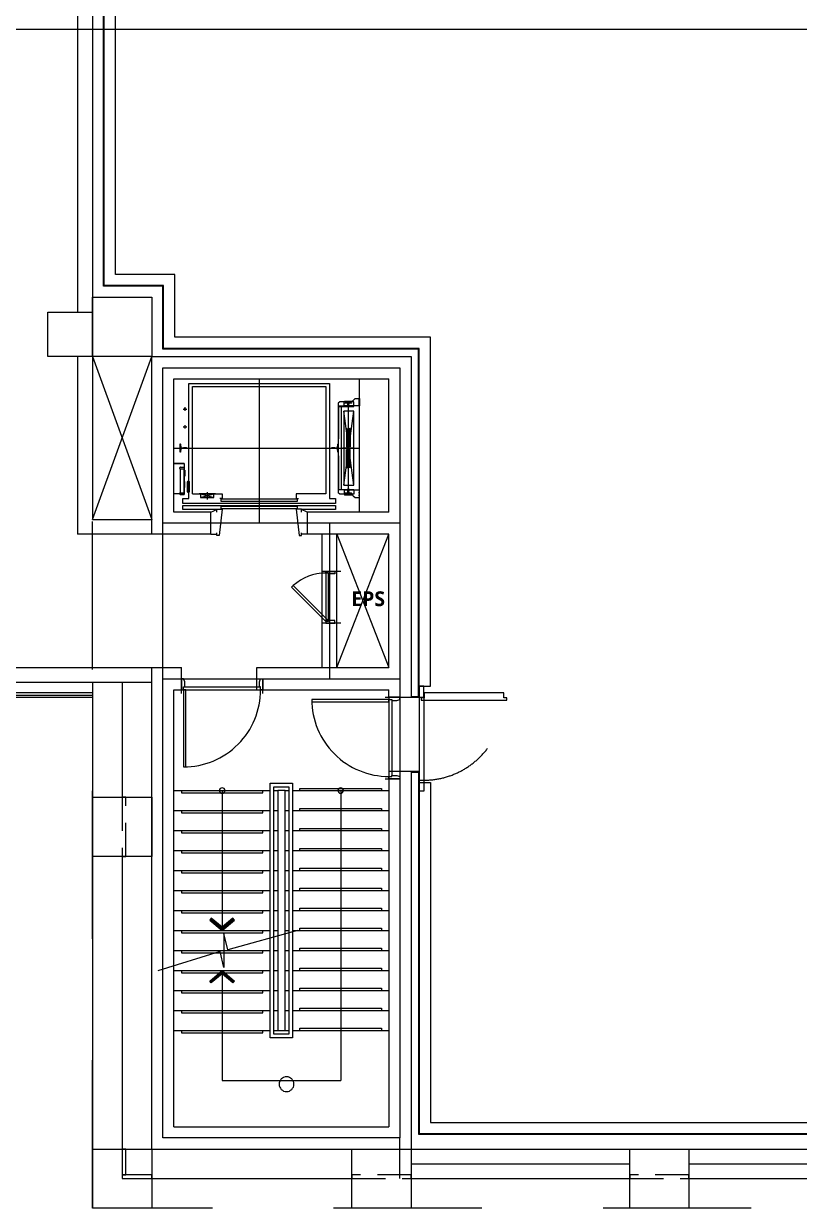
# Model space of a CAD drawing. Header units: millimetres. Extents: x 8456 to 190005487, y 619 to 455456909.
# Drawn here: x 197922 to 199534, y 151478 to 153941 of the extents above; entities that cross this region are included whole.
import ezdxf

# ---------------------------------------------------------------- set-up
doc = ezdxf.new("R2010")
doc.units = ezdxf.units.MM
doc.header["$LTSCALE"] = 400
doc.header["$MEASUREMENT"] = 0
for name, pattern in [('CEN', [62, 60, -1, 0, -1]), ('CENTER', [2, 1.25, -0.25, 0.25, -0.25]), ('CENTER2', [1.125, 0.75, -0.125, 0.125, -0.125]), ('HID', [2, 1.1, -0.9]), ('HIDDEN', [0.375, 0.25, -0.125]), ('PHANTOM2', [31.75, 15.875, -3.175, 3.175, -3.175, 3.175, -3.175]), ('XR-평면도$0$CEN', [62, 60, -1, 0, -1])]:
    doc.linetypes.add(name, pattern=pattern)
doc.layers.get('0').update_dxf_attribs({"linetype": 'CONTINUOUS'})
doc.layers.get('Defpoints').update_dxf_attribs({"color": 153, "linetype": 'CONTINUOUS'})
for name, color, linetype in [('A-DOOR', 4, 'CONTINUOUS'), ('AA-FIN2', 6, 'CONTINUOUS'), ('AA-MKXX', 3, 'CONTINUOUS'), ('AA-WALL-조적벽', 3, 'CONTINUOUS'), ('AA-공통-단열재', 17, 'CONTINUOUS'), ('CEN', 1, 'CEN'), ('COL', 2, 'CONTINUOUS'), ('FIN', 5, 'CONTINUOUS'), ('HID', 3, 'HID'), ('WAL', 3, 'CONTINUOUS'), ('석고보드', 4, 'CONTINUOUS'), ('저온단열', 160, 'CONTINUOUS'), ('충돌방지대', 6, 'CONTINUOUS')]:
    doc.layers.add(name, color=color, linetype=linetype)
for name, color, linetype, lineweight in [('LAD-CEN', 1, 'CENTER2', 9), ('LAD-OUTLINE', 7, 'CONTINUOUS', 20), ('LAD-REFERENCE', 7, 'CONTINUOUS', 5), ('LAD-THINLINE', 7, 'CONTINUOUS', 9), ('XR-평면도$0$A-AXIS-LINE', 1, 'XR-평면도$0$CEN', 15), ('XR-평면도$0$A-DWXM-DOOR', 4, 'CONTINUOUS', 25), ('XR-평면도$0$A-SSXK-LEAD', 7, 'CONTINUOUS', 25), ('XR-평면도$0$A-SSXM-STAIR', 7, 'CONTINUOUS', 25), ('XR-평면도$0$A-SSXS-HAND', 6, 'CONTINUOUS', 20), ('XR-평면도$0$A-SSXS-NONS', 8, 'CONTINUOUS', 18), ('XR-평면도$0$A-WAXM-BLOC', 3, 'CONTINUOUS', 25)]:
    doc.layers.add(name, color=color, linetype=linetype, lineweight=lineweight)
doc.styles.add('SH_대대리576', font='')
doc.styles.get('SH_대대리576').set_extended_font_data('NanumGothic', bold=True)

# ---------------------------------------------------------------- blocks, each defined once
blk = doc.blocks.new('A$C2DB436D3')
at = {"color": 8}
for p, q in [((9618.4, 11915.4, 2515.7), (9613.6, 11909.8, 2515.7)), ((9613.6, 11909.8, 2515.7), (9650.5, 11878.6, 2515.7)), ((9650.5, 11888.2, 2515.7), (9618.4, 11915.4, 2515.7)), ((9682.7, 11915.4, 2515.7), (9650.5, 11888.2, 2515.7)), ((9650.5, 11878.6, 2515.7), (9687.5, 11909.8, 2515.7)), ((9687.5, 11909.8, 2515.7), (9682.7, 11915.4, 2515.7)), ((9613.6, 11728.5, 2515.7), (9650.5, 11759.8, 2515.7)), ((9650.5, 11759.8, 2515.7), (9687.5, 11728.5, 2515.7)), ((9618.4, 11722.9, 2515.7), (9613.6, 11728.5, 2515.7)), ((9650.5, 11750.1, 2515.7), (9618.4, 11722.9, 2515.7)), ((9682.7, 11722.9, 2515.7), (9650.5, 11750.1, 2515.7)), ((9687.5, 11728.5, 2515.7), (9682.7, 11722.9, 2515.7))]:
    blk.add_line(p, q, dxfattribs=at)
for start, end in [(0, 180), (180, 0)]:
    blk.add_arc((9841.7, 11422.2, 2515.7), 22, start, end, dxfattribs=at)
for points in [[(9650.5, 11888.2, 2515.7), (9650.5, 11878.6, 2515.7), (9618.4, 11915.4, 2515.7), (9613.6, 11909.8, 2515.7)], [(9682.7, 11915.4, 2515.7), (9687.5, 11909.8, 2515.7), (9650.5, 11888.2, 2515.7), (9650.5, 11878.6, 2515.7)], [(9650.5, 11750.1, 2515.7), (9650.5, 11759.8, 2515.7), (9618.4, 11722.9, 2515.7), (9613.6, 11728.5, 2515.7)], [(9682.7, 11722.9, 2515.7), (9687.5, 11728.5, 2515.7), (9650.5, 11750.1, 2515.7), (9650.5, 11759.8, 2515.7)]]:
    blk.add_solid(points, dxfattribs=at)
at = {"layer": 'A-DOOR', "color": 8}
for p, q in [((10235.7, 12571.6, 2515.7), (10235.7, 12325.2, 2515.7)), ((10248.9, 12571.6, 2515.7), (10248.9, 12325.2, 2515.7))]:
    blk.add_line(p, q, dxfattribs=at)
at = {"layer": 'A-DOOR', "color": 8, "elevation": 2515.7}
for points in [[(10235.7, 12604.6), (10235.7, 12571.6), (10248.9, 12571.6), (10248.9, 12604.6)], [(10235.7, 12292.2), (10235.7, 12325.2), (10248.9, 12325.2), (10248.9, 12292.2)]]:
    blk.add_lwpolyline(points, close=True, dxfattribs=at)
blk.add_lwpolyline([(10495.5, 12569.6), (10486.7, 12569.6), (10486.7, 12584.8), (10250.5, 12584.8), (10250.5, 12569.6), (10241.7, 12569.6), (10241.7, 12562.8), (10495.5, 12562.8), (10495.5, 12569.6)], dxfattribs=at)
at = {"layer": 'A-DOOR', "color": 8, "linetype": 'HID', "ltscale": 0.5}
blk.add_arc((10248.9, 12562.8, 2515.7), 237.6, 270, 0, dxfattribs=at)
at = {"layer": 'AA-FIN2', "color": 8}
for p, q in [((8715.5, 12571.6, 2515.7), (9265.5, 12571.6, 2515.7)), ((8722.1, 12578.2, 2515.7), (9265.5, 12578.2, 2515.7))]:
    blk.add_line(p, q, dxfattribs=at)
at = {"layer": 'AA-WALL-조적벽', "color": 8}
for p, q in [((9221.5, 15519.6, 2515.7), (9221.5, 13715.6, 2515.7)), ((9265.5, 15519.6, 2515.7), (9265.5, 13715.6, 2515.7)), ((9221.5, 13583.6, 2515.7), (9221.5, 13055.6, 2515.7)), ((9265.5, 13583.6, 2515.7), (9265.5, 13099.6, 2515.7)), ((9265.5, 13099.6, 2515.7), (9441.5, 13099.6, 2515.7)), ((9441.5, 13055.6, 2515.7), (9221.5, 13055.6, 2515.7))]:
    blk.add_line(p, q, dxfattribs=at)
at = {"layer": 'AA-공통-단열재', "color": 8}
blk.add_line((8729.8, 12585.9, 2515.7), (9265.5, 12585.9, 2515.7), dxfattribs=at)
at = {"layer": 'CEN', "color": 8}
blk.add_line((10178.5, 11141.6, 2515.7), (10178.5, 11262.6, 2515.7), dxfattribs=at)
at = {"layer": 'COL', "color": 8}
for p, q in [((9265.5, 13759.6, 2515.7), (9441.5, 13759.6, 2515.7)), ((9265.5, 13583.6, 2515.7), (9265.5, 13759.6, 2515.7)), ((9441.5, 13759.6, 2515.7), (9441.5, 13583.6, 2515.7)), ((9133.5, 13583.6, 2515.7), (9133.5, 13715.6, 2515.7)), ((9133.5, 13715.6, 2515.7), (9265.5, 13715.6, 2515.7)), ((9265.5, 13715.6, 2515.7), (9265.5, 13583.6, 2515.7)), ((9265.5, 13583.6, 2515.7), (9133.5, 13583.6, 2515.7)), ((9441.5, 13583.6, 2515.7), (9265.5, 13583.6, 2515.7)), ((9441.5, 13583.6, 2515.7), (10211.5, 13583.6, 2515.7)), ((9441.5, 13055.6, 2515.7), (9441.5, 13583.6, 2515.7)), ((10211.5, 13583.6, 2515.7), (10211.5, 12571.6, 2515.7)), ((9507.5, 13121.6, 2515.7), (9507.5, 13517.6, 2515.7)), ((9507.5, 13517.6, 2515.7), (10145.5, 13517.6, 2515.7)), ((10057.5, 13517.6, 2515.7), (10057.5, 13121.6, 2515.7)), ((10145.5, 13121.6, 2515.7), (10145.5, 13517.6, 2515.7)), ((9265.5, 13099.6, 2515.7), (9441.5, 13099.6, 2515.7)), ((9617.5, 13121.6, 2515.7), (9507.5, 13121.6, 2515.7)), ((9617.5, 13055.6, 2515.7), (9617.5, 13121.6, 2515.7)), ((10145.5, 13121.6, 2515.7), (9903.5, 13121.6, 2515.7)), ((9903.5, 13121.6, 2515.7), (9903.5, 13055.6, 2515.7)), ((9617.5, 13055.6, 2515.7), (9441.5, 13055.6, 2515.7)), ((10145.5, 13055.6, 2515.7), (9903.5, 13055.6, 2515.7)), ((10145.5, 12659.6, 2515.7), (10145.5, 13055.6, 2515.7)), ((8803.5, 12659.6, 2515.7), (9441.5, 12659.6, 2515.7)), ((9441.5, 11229.6, 2515.7), (9441.5, 12659.6, 2515.7)), ((9441.5, 12659.6, 2515.7), (9529.5, 12659.6, 2515.7)), ((9529.5, 12593.6, 2515.7), (9529.5, 12659.6, 2515.7)), ((9753.9, 12659.6, 2515.7), (10145.5, 12659.6, 2515.7)), ((9753.9, 12593.6, 2515.7), (9753.9, 12659.6, 2515.7)), ((9441.5, 12615.6, 2515.7), (8759.5, 12615.6, 2515.7)), ((9265.5, 12615.6, 2515.7), (9265.5, 11053.6, 2515.7)), ((9353.5, 12615.6, 2515.7), (9353.5, 12274.6, 2515.7)), ((9507.5, 11295.6, 2515.7), (9507.5, 12593.6, 2515.7)), ((9507.5, 12593.6, 2515.7), (9529.5, 12593.6, 2515.7)), ((9753.9, 12593.6, 2515.7), (10145.5, 12593.6, 2515.7)), ((10145.5, 12571.6, 2515.7), (10145.5, 12593.6, 2515.7)), ((10145.5, 12571.6, 2515.7), (10211.5, 12571.6, 2515.7)), ((10145.5, 12351.6, 2515.7), (10211.5, 12351.6, 2515.7)), ((10145.5, 12351.6, 2515.7), (10145.5, 11295.6, 2515.7)), ((10211.5, 12351.6, 2515.7), (10211.5, 11229.6, 2515.7)), ((9265.5, 12274.6, 2515.7), (9441.5, 12274.6, 2515.7)), ((9265.5, 12098.6, 2515.7), (9265.5, 12274.6, 2515.7)), ((9441.5, 12274.6, 2515.7), (9441.5, 12098.6, 2515.7)), ((9441.5, 12098.6, 2515.7), (9265.5, 12098.6, 2515.7)), ((9353.5, 12098.6, 2515.7), (9353.5, 11229.6, 2515.7)), ((9507.5, 11295.6, 2515.7), (10145.5, 11295.6, 2515.7)), ((9265.5, 11229.6, 2515.7), (9441.5, 11229.6, 2515.7)), ((9265.5, 11053.6, 2515.7), (9265.5, 11229.6, 2515.7)), ((9441.5, 11229.6, 2515.7), (10211.5, 11229.6, 2515.7)), ((9441.5, 11229.6, 2515.7), (9441.5, 11053.6, 2515.7)), ((10035.5, 11229.6, 2515.7), (10211.5, 11229.6, 2515.7)), ((10035.5, 11053.6, 2515.7), (10035.5, 11229.6, 2515.7)), ((10211.5, 11229.6, 2515.7), (10211.5, 11053.6, 2515.7)), ((10860.5, 11229.6, 2515.7), (11036.5, 11229.6, 2515.7)), ((10860.5, 11053.6, 2515.7), (10860.5, 11229.6, 2515.7)), ((11036.5, 11229.6, 2515.7), (11036.5, 11053.6, 2515.7)), ((9441.5, 11141.6, 2515.7), (10035.5, 11141.6, 2515.7)), ((10211.5, 11141.6, 2515.7), (10860.5, 11141.6, 2515.7)), ((11036.5, 11141.6, 2515.7), (11685.5, 11141.6, 2515.7)), ((9441.5, 11053.6, 2515.7), (9265.5, 11053.6, 2515.7)), ((10211.5, 11053.6, 2515.7), (10035.5, 11053.6, 2515.7)), ((11036.5, 11053.6, 2515.7), (10860.5, 11053.6, 2515.7))]:
    blk.add_line(p, q, dxfattribs=at)
at = {"layer": 'Defpoints', "color": 8}
for p, q in [((10002.5, 12945.6, 2515.7), (9958.5, 12945.6, 2515.7)), ((9958.5, 12940.4, 2515.7), (9958.5, 12796.7, 2515.7)), ((9966.2, 12796.7, 2515.7), (9966.2, 12940.4, 2515.7)), ((10002.5, 12791.6, 2515.7), (9958.5, 12791.6, 2515.7)), ((9529.5, 12582.6, 2515.7), (9529.5, 12626.6, 2515.7)), ((9771.5, 12582.6, 2515.7), (9771.5, 12626.6, 2515.7)), ((10134.5, 12571.6, 2515.7), (10178.5, 12571.6, 2515.7)), ((10134.5, 12329.6, 2515.7), (10178.5, 12329.6, 2515.7))]:
    blk.add_line(p, q, dxfattribs=at)
at = {"layer": 'FIN', "color": 8}
for p, q in [((9265.5, 13099.6, 2515.7), (9441.5, 13583.6, 2515.7)), ((9265.5, 13583.6, 2515.7), (9441.5, 13099.6, 2515.7)), ((9991.5, 12659.6, 2515.7), (10145.5, 13055.6, 2515.7)), ((9991.5, 13055.6, 2515.7), (10145.5, 12659.6, 2515.7))]:
    blk.add_line(p, q, dxfattribs=at)
at = {"layer": 'FIN', "color": 8, "linetype": 'HIDDEN'}
for p, q in [((9364.5, 12274.6, 2515.7), (9353.5, 12274.6, 2515.7)), ((9353.5, 12274.6, 2515.7), (9353.5, 12098.6, 2515.7)), ((9364.5, 12098.6, 2515.7), (9364.5, 12274.6, 2515.7)), ((9353.5, 12098.6, 2515.7), (9364.5, 12098.6, 2515.7)), ((9364.5, 11229.6, 2515.7), (9353.5, 11229.6, 2515.7)), ((9353.5, 11229.6, 2515.7), (9353.5, 11152.6, 2515.7)), ((9364.5, 11152.6, 2515.7), (9364.5, 11229.6, 2515.7)), ((9353.5, 11152.6, 2515.7), (9364.5, 11152.6, 2515.7)), ((9353.5, 11152.6, 2515.7), (9353.5, 11141.6, 2515.7)), ((9441.5, 11152.6, 2515.7), (9353.5, 11152.6, 2515.7)), ((9353.5, 11141.6, 2515.7), (9441.5, 11141.6, 2515.7)), ((9441.5, 11141.6, 2515.7), (9441.5, 11152.6, 2515.7)), ((10035.5, 11152.6, 2515.7), (10035.5, 11141.6, 2515.7)), ((10211.5, 11152.6, 2515.7), (10035.5, 11152.6, 2515.7)), ((10035.5, 11141.6, 2515.7), (10211.5, 11141.6, 2515.7)), ((10211.5, 11141.6, 2515.7), (10211.5, 11152.6, 2515.7)), ((10860.5, 11152.6, 2515.7), (10860.5, 11141.6, 2515.7)), ((11036.5, 11152.6, 2515.7), (10860.5, 11152.6, 2515.7)), ((10860.5, 11141.6, 2515.7), (11036.5, 11141.6, 2515.7)), ((11036.5, 11141.6, 2515.7), (11036.5, 11152.6, 2515.7))]:
    blk.add_line(p, q, dxfattribs=at)
at = {"layer": 'HID', "color": 8}
for p, q in [((9265.5, 11053.6, 2515.7), (9265.5, 13143.6, 2515.7)), ((31221.5, 11053.6, 2515.7), (9265.5, 11053.6, 2515.7))]:
    blk.add_line(p, q, dxfattribs=at)
at = {"layer": 'LAD-CEN', "color": 8, "ltscale": 200}
for p, q in [((9760.5, 13517.6, 2515.7), (9760.5, 13088.6, 2515.7)), ((9507.5, 13311.9, 2515.7), (10057.5, 13311.9, 2515.7))]:
    blk.add_line(p, q, dxfattribs=at)
at = {"layer": 'LAD-CEN', "color": 8, "ltscale": 10}
for p, q in [((10059.4, 13452.4, 2515.7), (10055.9, 13452.4, 2515.7)), ((10059.4, 13444.7, 2515.7), (10055.9, 13444.7, 2515.7)), ((10059.4, 13179, 2515.7), (10055.9, 13179, 2515.7)), ((10059.4, 13171.3, 2515.7), (10055.9, 13171.3, 2515.7))]:
    blk.add_line(p, q, dxfattribs=at)
at = {"layer": 'LAD-CEN', "color": 8, "ltscale": 20}
for p, q in [((9535.1, 13427.8, 2515.7), (9545.7, 13427.8, 2515.7)), ((9540.5, 13422.8, 2515.7), (9540.5, 13432.9, 2515.7)), ((9535.1, 13375, 2515.7), (9545.7, 13375, 2515.7)), ((9540.5, 13370, 2515.7), (9540.5, 13380.1, 2515.7)), ((9606.5, 13180.5, 2515.7), (9606.5, 13159.4, 2515.7))]:
    blk.add_line(p, q, dxfattribs=at)
at = {"layer": 'LAD-CEN', "color": 8, "linetype": 'CENTER'}
for p, q in [((10025.2, 13440.8, 2515.7), (10025.2, 13182.9, 2515.7)), ((10041.8, 13311.9, 2515.7), (10008.6, 13311.9, 2515.7))]:
    blk.add_line(p, q, dxfattribs=at)
at = {"layer": 'LAD-OUTLINE', "color": 8}
for p, q in [((9551.5, 13162.3, 2515.7), (9551.5, 13503.3, 2515.7)), ((9551.5, 13503.3, 2515.7), (9969.5, 13503.3, 2515.7)), ((9562.5, 13175.5, 2515.7), (9562.5, 13494.5, 2515.7)), ((9562.5, 13494.5, 2515.7), (9958.5, 13494.5, 2515.7)), ((9958.5, 13494.5, 2515.7), (9958.5, 13175.5, 2515.7)), ((9969.5, 13503.3, 2515.7), (9969.5, 13162.3, 2515.7)), ((9515.2, 13265.7, 2515.7), (9515.2, 13266.8, 2515.7)), ((9515.2, 13266.8, 2515.7), (9530.6, 13266.8, 2515.7)), ((9530.6, 13266.8, 2515.7), (9530.6, 13265.7, 2515.7)), ((9538.3, 13265.7, 2515.7), (9507.5, 13265.7, 2515.7)), ((9507.5, 13175.5, 2515.7), (9507.5, 13265.7, 2515.7)), ((9507.5, 13265.7, 2515.7), (9538.3, 13265.7, 2515.7)), ((9538.3, 13265.7, 2515.7), (9538.3, 13175.5, 2515.7)), ((9538.3, 13246.1, 2515.7), (9539.4, 13246.1, 2515.7)), ((9539.4, 13246.1, 2515.7), (9539.4, 13228.5, 2515.7)), ((9539.4, 13228.5, 2515.7), (9538.3, 13228.5, 2515.7)), ((9539.4, 13212.6, 2515.7), (9538.3, 13212.6, 2515.7)), ((9539.4, 13195, 2515.7), (9539.4, 13212.6, 2515.7)), ((9539.4, 13195, 2515.7), (9539.4, 13212.6, 2515.7)), ((9538.3, 13175.5, 2515.7), (9507.5, 13175.5, 2515.7)), ((9533.5, 13146.9, 2515.7), (9533.5, 13162.3, 2515.7)), ((9533.5, 13162.3, 2515.7), (9551.5, 13162.3, 2515.7)), ((9538.3, 13195, 2515.7), (9539.4, 13195, 2515.7)), ((9562.5, 13175.5, 2515.7), (9650.5, 13175.5, 2515.7)), ((9650.5, 13162.3, 2515.7), (9643.9, 13162.3, 2515.7)), ((9647.2, 13161.2, 2515.7), (9873.8, 13161.2, 2515.7)), ((9647.2, 13153.5, 2515.7), (9647.2, 13161.2, 2515.7)), ((9650.5, 13175.5, 2515.7), (9650.5, 13162.3, 2515.7)), ((9958.5, 13175.5, 2515.7), (9870.5, 13175.5, 2515.7)), ((9870.5, 13175.5, 2515.7), (9870.5, 13162.3, 2515.7)), ((9870.5, 13162.3, 2515.7), (9877.1, 13162.3, 2515.7)), ((9873.8, 13161.2, 2515.7), (9873.8, 13153.5, 2515.7)), ((9969.5, 13162.3, 2515.7), (9987.6, 13162.3, 2515.7)), ((9987.6, 13162.3, 2515.7), (9987.6, 13146.9, 2515.7)), ((9987.6, 13146.9, 2515.7), (9533.5, 13146.9, 2515.7)), ((9533.5, 13129.3, 2515.7), (9533.5, 13141.4, 2515.7)), ((9533.5, 13141.4, 2515.7), (9987.6, 13141.4, 2515.7)), ((9635.1, 13129.3, 2515.7), (9533.5, 13129.3, 2515.7)), ((9617.5, 13121.6, 2515.7), (9635.1, 13129.3, 2515.7)), ((9635.1, 13121.6, 2515.7), (9635.1, 13130.1, 2515.7)), ((9635.1, 13130.1, 2515.7), (9650.5, 13130.1, 2515.7)), ((9650.5, 13130.1, 2515.7), (9641.7, 13051.8, 2515.7)), ((9873.8, 13153.5, 2515.7), (9647.2, 13153.5, 2515.7)), ((9647.2, 13139.2, 2515.7), (9873.8, 13139.2, 2515.7)), ((9647.2, 13131.5, 2515.7), (9647.2, 13139.2, 2515.7)), ((9873.8, 13131.5, 2515.7), (9647.2, 13131.5, 2515.7)), ((9885.9, 13130.1, 2515.7), (9870.5, 13130.1, 2515.7)), ((9870.5, 13130.1, 2515.7), (9879.3, 13051.8, 2515.7)), ((9873.8, 13139.2, 2515.7), (9873.8, 13131.5, 2515.7)), ((9885.9, 13121.6, 2515.7), (9885.9, 13130.1, 2515.7)), ((9903.5, 13121.6, 2515.7), (9885.9, 13129.3, 2515.7)), ((9987.6, 13129.3, 2515.7), (9885.9, 13129.3, 2515.7)), ((9987.6, 13141.4, 2515.7), (9987.6, 13129.3, 2515.7)), ((9617.5, 13055.6, 2515.7), (9635.1, 13055.6, 2515.7)), ((9635.1, 13051.8, 2515.7), (9635.1, 13060, 2515.7)), ((9885.9, 13051.8, 2515.7), (9885.9, 13060, 2515.7)), ((9903.5, 13055.6, 2515.7), (9885.9, 13055.6, 2515.7)), ((9641.7, 13051.8, 2515.7), (9635.1, 13051.8, 2515.7)), ((9879.3, 13051.8, 2515.7), (9885.9, 13051.8, 2515.7))]:
    blk.add_line(p, q, dxfattribs=at)
at = {"layer": 'LAD-OUTLINE', "color": 8, "linetype": 'Continuous'}
for p, q in [((9527.4, 13323.8, 2515.7), (9527.9, 13313.9, 2515.7)), ((9527.9, 13309.8, 2515.7), (9527.4, 13299.9, 2515.7)), ((9529, 13312.9, 2515.7), (9536.1, 13312.9, 2515.7)), ((9536.1, 13310.8, 2515.7), (9529, 13310.8, 2515.7)), ((9985, 13312.9, 2515.7), (9992, 13312.9, 2515.7)), ((9992, 13310.8, 2515.7), (9985, 13310.8, 2515.7)), ((9993.1, 13313.9, 2515.7), (9993.7, 13323.8, 2515.7)), ((9993.7, 13299.9, 2515.7), (9993.1, 13309.8, 2515.7))]:
    blk.add_line(p, q, dxfattribs=at)
at = {"layer": 'LAD-OUTLINE', "color": 8, "linetype": 'PHANTOM2', "ltscale": 5}
for p, q in [((9526.8, 13254.7, 2515.7), (9536.7, 13254.7, 2515.7)), ((9526.8, 13178.6, 2515.7), (9526.8, 13250.1, 2515.7)), ((9526.8, 13250.1, 2515.7), (9536.7, 13250.1, 2515.7)), ((9526.8, 13250.1, 2515.7), (9526.8, 13249.7, 2515.7)), ((9536.7, 13250.1, 2515.7), (9536.7, 13178.6, 2515.7)), ((9536.7, 13250.1, 2515.7), (9536.7, 13249.7, 2515.7)), ((9536.7, 13250.1, 2515.7), (9536.7, 13249.7, 2515.7)), ((9526.8, 13178.6, 2515.7), (9526.8, 13179.1, 2515.7)), ((9526.8, 13178.6, 2515.7), (9536.7, 13178.6, 2515.7)), ((9526.8, 13174.1, 2515.7), (9536.7, 13174.1, 2515.7)), ((9536.7, 13178.6, 2515.7), (9536.7, 13179.1, 2515.7)), ((9536.7, 13178.6, 2515.7), (9536.7, 13179.1, 2515.7))]:
    blk.add_line(p, q, dxfattribs=at)
at = {"layer": 'LAD-OUTLINE', "color": 8, "linetype": 'Continuous', "elevation": 2515.7}
for points in [[(9526.7, 13299.3), (9525.6, 13299.3), (9525.6, 13324.4), (9526.7, 13324.4)], [(9536.8, 13313.6), (9536.8, 13313.6), (9544.9, 13313.6), (9545.2, 13313.4), (9545.2, 13310.3), (9544.9, 13310.1), (9536.8, 13310.1), (9536.8, 13310.1)], [(9984.3, 13310.1), (9984.3, 13310.1), (9976.1, 13310.1), (9975.9, 13310.3), (9975.9, 13313.4), (9976.1, 13313.6), (9984.3, 13313.6), (9984.3, 13313.6)], [(9994.4, 13324.4), (9995.5, 13324.4), (9995.5, 13299.3), (9994.4, 13299.3)]]:
    blk.add_lwpolyline(points, dxfattribs=at)
at = {"layer": 'LAD-OUTLINE', "color": 8, "linetype": 'Continuous'}
for centre, radius, start, end in [((9526.7, 13323.7, 2515.7), 0.66, 3.2861, 90), ((9529, 13314, 2515.7), 1.1, 183.2861, 270), ((9529, 13309.7, 2515.7), 1.1, 90, 176.7139), ((9536.1, 13313.6, 2515.7), 0.715, 270, 0), ((9536.1, 13310.1, 2515.7), 0.715, 0, 90), ((9985, 13313.6, 2515.7), 0.715, 180, 270), ((9985, 13310.1, 2515.7), 0.715, 90, 180), ((9992, 13314, 2515.7), 1.1, 270, 356.7139), ((9992, 13309.7, 2515.7), 1.1, 3.2861, 90), ((9994.4, 13323.7, 2515.7), 0.66, 90, 176.7139), ((9526.7, 13300, 2515.7), 0.66, 270, 356.7139), ((9994.4, 13300, 2515.7), 0.66, 183.2861, 270)]:
    blk.add_arc(centre, radius, start, end, dxfattribs=at)
at = {"layer": 'LAD-OUTLINE', "color": 8, "linetype": 'PHANTOM2', "ltscale": 5}
for centre, start, end in [((9526.8, 13252.2, 2515.7), 90, 270), ((9536.7, 13252.2, 2515.7), 270, 90), ((9526.8, 13176.6, 2515.7), 90, 270), ((9536.7, 13176.6, 2515.7), 270, 90)]:
    blk.add_arc(centre, 2.5, start, end, dxfattribs=at)
at = {"layer": 'LAD-REFERENCE', "color": 8}
for p, q in [((9995.5, 13444.7, 2515.7), (9995.5, 13179, 2515.7)), ((10041.9, 13436.2, 2515.7), (9995.5, 13436.2, 2515.7)), ((10003.6, 13434.8, 2515.7), (10003.6, 13188.9, 2515.7)), ((10041.9, 13187.6, 2515.7), (9995.5, 13187.6, 2515.7))]:
    blk.add_line(p, q, dxfattribs=at)
at = {"layer": 'LAD-REFERENCE', "color": 8, "elevation": 2515.7}
for points in [[(9995.5, 13434.8), (10041.9, 13434.8), (10041.9, 13449.1), (9999.9, 13449.1), (9995.5, 13444.7)], [(9995.5, 13188.9), (10041.9, 13188.9), (10041.9, 13174.6), (9999.9, 13174.6), (9995.5, 13179)]]:
    blk.add_lwpolyline(points, dxfattribs=at)
for points in [[(10013.2, 13449.1), (10013.2, 13449.1), (10014.3, 13450.9), (10034.6, 13450.9, 0.188811), (10037.6, 13452.1), (10039.2, 13453.5), (10045.1, 13459), (10058.3, 13459), (10058.3, 13437), (10041.9, 13437), (10013.2, 13437)], [(10013.2, 13174.6), (10013.2, 13174.6), (10014.3, 13172.8), (10034.6, 13172.8, -0.188811), (10037.6, 13171.6), (10039.2, 13170.2), (10045.1, 13164.7), (10058.3, 13164.7), (10058.3, 13186.7), (10041.9, 13186.7), (10013.2, 13186.7)]]:
    blk.add_lwpolyline(points, format="xyb", close=True, dxfattribs=at)
at = {"layer": 'LAD-THINLINE', "color": 8, "linetype": 'Continuous'}
for p, q in [((10023.3, 13444.1, 2515.7), (10016.2, 13444.7, 2515.7)), ((10024.2, 13440.6, 2515.7), (10024.2, 13443.3, 2515.7)), ((10026.2, 13443.3, 2515.7), (10026.2, 13440.6, 2515.7)), ((10034.2, 13444.7, 2515.7), (10027.1, 13444.1, 2515.7)), ((10016.2, 13179, 2515.7), (10023.3, 13179.6, 2515.7)), ((10024.2, 13180.4, 2515.7), (10024.2, 13183.1, 2515.7)), ((10026.2, 13183.1, 2515.7), (10026.2, 13180.4, 2515.7)), ((10027.1, 13179.6, 2515.7), (10034.2, 13179, 2515.7))]:
    blk.add_line(p, q, dxfattribs=at)
at = {"layer": 'LAD-THINLINE', "color": 8, "linetype": 'HIDDEN'}
for p, q in [((10057, 13437, 2515.7), (10057, 13459, 2515.7)), ((9996.8, 13188.9, 2515.7), (9996.8, 13434.8, 2515.7)), ((10057, 13186.7, 2515.7), (10057, 13164.7, 2515.7))]:
    blk.add_line(p, q, dxfattribs=at)
at = {"layer": 'LAD-THINLINE', "color": 8}
for p, q in [((10041.7, 13201.9, 2515.7), (10011.4, 13421.9, 2515.7)), ((10011.4, 13201.9, 2515.7), (10041.7, 13421.9, 2515.7)), ((10019.7, 13369.6, 2515.7), (10019.7, 13315.7, 2515.7)), ((10019.7, 13369.6, 2515.7), (10020.5, 13369.6, 2515.7)), ((10019.7, 13369.6, 2515.7), (10020.5, 13369.6, 2515.7)), ((10019.7, 13369.6, 2515.7), (10020.5, 13369.6, 2515.7)), ((10019.7, 13369.6, 2515.7), (10020.5, 13369.6, 2515.7)), ((10020.5, 13369.6, 2515.7), (10020.5, 13315.7, 2515.7)), ((10020.5, 13369.6, 2515.7), (10020.6, 13368.9, 2515.7)), ((10020.5, 13369.6, 2515.7), (10020.6, 13368.9, 2515.7)), ((10021.9, 13369.1, 2515.7), (10022.6, 13369.1, 2515.7)), ((10021.9, 13369.1, 2515.7), (10022.6, 13369.1, 2515.7)), ((10021.9, 13369.1, 2515.7), (10021.9, 13316.3, 2515.7)), ((10021.9, 13369.1, 2515.7), (10023.2, 13369.1, 2515.7)), ((10021.9, 13369.1, 2515.7), (10023.2, 13369.1, 2515.7)), ((10023.2, 13369.1, 2515.7), (10023.2, 13316.3, 2515.7)), ((10024.5, 13369.1, 2515.7), (10024.5, 13316.3, 2515.7)), ((10025.9, 13369.1, 2515.7), (10024.5, 13369.1, 2515.7)), ((10025.9, 13369.1, 2515.7), (10024.5, 13369.1, 2515.7)), ((10025.9, 13369.1, 2515.7), (10025.2, 13369.1, 2515.7)), ((10025.9, 13369.1, 2515.7), (10025.2, 13369.1, 2515.7)), ((10025.9, 13369.1, 2515.7), (10025.9, 13316.3, 2515.7)), ((10028.5, 13369.1, 2515.7), (10027.2, 13369.1, 2515.7)), ((10027.2, 13369.1, 2515.7), (10027.2, 13316.3, 2515.7)), ((10027.2, 13369.1, 2515.7), (10027.2, 13316.3, 2515.7)), ((10028.5, 13369.1, 2515.7), (10027.8, 13369.1, 2515.7)), ((10028.5, 13369.1, 2515.7), (10028.5, 13316.3, 2515.7)), ((10029.9, 13369.6, 2515.7), (10029.8, 13368.9, 2515.7)), ((10029.9, 13369.6, 2515.7), (10029.8, 13368.9, 2515.7)), ((10030.7, 13369.6, 2515.7), (10029.9, 13369.6, 2515.7)), ((10030.7, 13369.6, 2515.7), (10029.9, 13369.6, 2515.7)), ((10029.9, 13369.6, 2515.7), (10029.9, 13315.7, 2515.7)), ((10030.7, 13369.6, 2515.7), (10029.9, 13369.6, 2515.7)), ((10030.7, 13369.6, 2515.7), (10029.9, 13369.6, 2515.7)), ((10030.7, 13369.6, 2515.7), (10030.7, 13315.7, 2515.7)), ((10019.7, 13315.7, 2515.7), (10020.5, 13315.7, 2515.7)), ((10019.7, 13315.7, 2515.7), (10020.5, 13315.7, 2515.7)), ((10019.7, 13254, 2515.7), (10019.7, 13307.9, 2515.7)), ((10019.7, 13307.9, 2515.7), (10020.5, 13307.9, 2515.7)), ((10019.7, 13307.9, 2515.7), (10020.5, 13307.9, 2515.7)), ((10020.5, 13315.7, 2515.7), (10020.6, 13316.4, 2515.7)), ((10020.5, 13254, 2515.7), (10020.5, 13307.9, 2515.7)), ((10020.5, 13307.9, 2515.7), (10020.6, 13307.2, 2515.7)), ((10021.9, 13316.3, 2515.7), (10023.2, 13316.3, 2515.7)), ((10021.9, 13316.3, 2515.7), (10023.2, 13316.3, 2515.7)), ((10021.9, 13307.3, 2515.7), (10023.2, 13307.3, 2515.7)), ((10021.9, 13307.3, 2515.7), (10023.2, 13307.3, 2515.7)), ((10021.9, 13254.5, 2515.7), (10021.9, 13307.3, 2515.7)), ((10023.2, 13254.5, 2515.7), (10023.2, 13307.3, 2515.7)), ((10025.9, 13316.3, 2515.7), (10024.5, 13316.3, 2515.7)), ((10024.5, 13254.5, 2515.7), (10024.5, 13307.3, 2515.7)), ((10025.9, 13307.3, 2515.7), (10024.5, 13307.3, 2515.7)), ((10025.9, 13254.5, 2515.7), (10025.9, 13307.3, 2515.7)), ((10028.5, 13316.3, 2515.7), (10027.2, 13316.3, 2515.7)), ((10028.5, 13307.3, 2515.7), (10027.2, 13307.3, 2515.7)), ((10027.2, 13254.5, 2515.7), (10027.2, 13307.3, 2515.7)), ((10027.2, 13254.5, 2515.7), (10027.2, 13307.3, 2515.7)), ((10028.5, 13254.5, 2515.7), (10028.5, 13307.3, 2515.7)), ((10029.9, 13315.7, 2515.7), (10029.8, 13316.4, 2515.7)), ((10029.9, 13307.9, 2515.7), (10029.8, 13307.2, 2515.7)), ((10030.7, 13315.7, 2515.7), (10029.9, 13315.7, 2515.7)), ((10030.7, 13315.7, 2515.7), (10029.9, 13315.7, 2515.7)), ((10029.9, 13254, 2515.7), (10029.9, 13307.9, 2515.7)), ((10030.7, 13307.9, 2515.7), (10029.9, 13307.9, 2515.7)), ((10030.7, 13307.9, 2515.7), (10029.9, 13307.9, 2515.7)), ((10030.7, 13254, 2515.7), (10030.7, 13307.9, 2515.7)), ((10019.7, 13254, 2515.7), (10020.5, 13254, 2515.7)), ((10019.7, 13254, 2515.7), (10020.5, 13254, 2515.7)), ((10019.7, 13254, 2515.7), (10020.5, 13254, 2515.7)), ((10019.7, 13254, 2515.7), (10020.5, 13254, 2515.7)), ((10020.5, 13254, 2515.7), (10020.6, 13254.6, 2515.7)), ((10020.5, 13254, 2515.7), (10020.6, 13254.6, 2515.7)), ((10021.9, 13254.5, 2515.7), (10022.6, 13254.5, 2515.7)), ((10021.9, 13254.5, 2515.7), (10022.6, 13254.5, 2515.7)), ((10021.9, 13254.5, 2515.7), (10023.2, 13254.5, 2515.7)), ((10021.9, 13254.5, 2515.7), (10023.2, 13254.5, 2515.7)), ((10025.9, 13254.5, 2515.7), (10024.5, 13254.5, 2515.7)), ((10025.9, 13254.5, 2515.7), (10024.5, 13254.5, 2515.7)), ((10025.9, 13254.5, 2515.7), (10025.2, 13254.5, 2515.7)), ((10025.9, 13254.5, 2515.7), (10025.2, 13254.5, 2515.7)), ((10028.5, 13254.5, 2515.7), (10027.2, 13254.5, 2515.7)), ((10028.5, 13254.5, 2515.7), (10027.8, 13254.5, 2515.7)), ((10029.9, 13254, 2515.7), (10029.8, 13254.6, 2515.7)), ((10029.9, 13254, 2515.7), (10029.8, 13254.6, 2515.7)), ((10030.7, 13254, 2515.7), (10029.9, 13254, 2515.7)), ((10030.7, 13254, 2515.7), (10029.9, 13254, 2515.7)), ((10030.7, 13254, 2515.7), (10029.9, 13254, 2515.7)), ((10030.7, 13254, 2515.7), (10029.9, 13254, 2515.7)), ((9586.7, 13164.5, 2515.7), (9626.3, 13175.5, 2515.7)), ((9586.7, 13175.5, 2515.7), (9626.3, 13164.5, 2515.7))]:
    blk.add_line(p, q, dxfattribs=at)
at = {"layer": 'LAD-THINLINE', "color": 8, "linetype": 'Continuous', "elevation": 2515.7}
for points in [[(10015.4, 13445.5), (10015.4, 13446.5), (10035, 13446.5), (10035, 13445.5)], [(10026.9, 13439.9), (10027, 13439.9), (10027, 13433.1), (10026.7, 13432.9), (10023.7, 13432.9), (10023.4, 13433.1), (10023.4, 13439.9), (10023.5, 13439.9)], [(10035, 13178.2), (10035, 13177.2), (10015.4, 13177.2), (10015.4, 13178.2)], [(10023.5, 13183.8), (10023.4, 13183.8), (10023.4, 13190.6), (10023.7, 13190.9), (10026.7, 13190.9), (10027, 13190.6), (10027, 13183.8), (10026.9, 13183.8)]]:
    blk.add_lwpolyline(points, dxfattribs=at)
at = {"layer": 'LAD-THINLINE', "color": 8, "elevation": 2515.7}
for points in [[(10011.4, 13201.9), (10041.7, 13201.9), (10041.7, 13421.9), (10011.4, 13421.9)], [(9582.3, 13177), (9630.7, 13177), (9630.7, 13175.5), (9582.3, 13175.5)], [(9586.7, 13164.5), (9626.3, 13164.5), (9626.3, 13175.5), (9586.7, 13175.5)]]:
    blk.add_lwpolyline(points, close=True, dxfattribs=at)
at = {"layer": 'LAD-THINLINE', "color": 8, "linetype": 'PHANTOM2', "elevation": 2515.7}
blk.add_lwpolyline([(9546.6, 13209.4), (9546.6, 13184.2, 1), (9554.1, 13184.2), (9554.1, 13209.4, 1)], format="xyb", close=True, dxfattribs=at)
at = {"layer": 'LAD-THINLINE', "color": 8, "ltscale": 5}
for centre in [(9540.5, 13427.8, 2515.7), (9540.5, 13375, 2515.7)]:
    blk.add_circle(centre, 2.2, dxfattribs=at)
at = {"layer": 'LAD-THINLINE', "color": 8, "linetype": 'Continuous'}
for centre, radius, start, end in [((10016.3, 13445.5, 2515.7), 0.88, 180, 265.684), ((10023.3, 13443.3, 2515.7), 0.88, 0, 85.684), ((10027.1, 13443.3, 2515.7), 0.88, 94.316, 180), ((10034.1, 13445.5, 2515.7), 0.88, 274.316, 0), ((10023.5, 13440.6, 2515.7), 0.704, 270, 0), ((10026.9, 13440.6, 2515.7), 0.704, 180, 270), ((10016.3, 13178.2, 2515.7), 0.88, 94.316, 180), ((10023.3, 13180.4, 2515.7), 0.88, 274.316, 0), ((10023.5, 13183.1, 2515.7), 0.704, 0, 90), ((10026.9, 13183.1, 2515.7), 0.704, 90, 180), ((10027.1, 13180.4, 2515.7), 0.88, 180, 265.684), ((10034.1, 13178.2, 2515.7), 0.88, 0, 85.684)]:
    blk.add_arc(centre, radius, start, end, dxfattribs=at)
at = {"layer": 'LAD-THINLINE', "color": 8}
for centre, start, end in [((10021.2, 13369.1, 2515.7), 190.2367, 0), ((10021.2, 13369.1, 2515.7), 190.2367, 0), ((10023.9, 13369.1, 2515.7), 180, 0), ((10023.9, 13369.1, 2515.7), 180, 0), ((10026.5, 13369.1, 2515.7), 180, 0), ((10026.5, 13369.1, 2515.7), 180, 0), ((10029.2, 13369.1, 2515.7), 180, 349.7633), ((10029.2, 13369.1, 2515.7), 180, 349.7633), ((10021.2, 13316.3, 2515.7), 0, 169.7633), ((10021.2, 13307.3, 2515.7), 190.2367, 0), ((10023.9, 13316.3, 2515.7), 0, 180), ((10023.9, 13307.3, 2515.7), 180, 0), ((10026.5, 13316.3, 2515.7), 0, 180), ((10026.5, 13307.3, 2515.7), 180, 0), ((10029.2, 13316.3, 2515.7), 10.2367, 180), ((10029.2, 13307.3, 2515.7), 180, 349.7633), ((10021.2, 13254.5, 2515.7), 0, 169.7633), ((10021.2, 13254.5, 2515.7), 0, 169.7633), ((10023.9, 13254.5, 2515.7), 0, 180), ((10023.9, 13254.5, 2515.7), 0, 180), ((10026.5, 13254.5, 2515.7), 0, 180), ((10026.5, 13254.5, 2515.7), 0, 180), ((10029.2, 13254.5, 2515.7), 10.2367, 180), ((10029.2, 13254.5, 2515.7), 10.2367, 180)]:
    blk.add_arc(centre, 0.66, start, end, dxfattribs=at)
at = {"layer": 'WAL', "color": 8}
for p, q in [((10211.5, 11229.6, 2515.7), (10860.5, 11229.6, 2515.7)), ((11036.5, 11229.6, 2515.7), (11685.5, 11229.6, 2515.7)), ((10211.5, 11185.6, 2515.7), (10860.5, 11185.6, 2515.7)), ((11036.5, 11185.6, 2515.7), (11685.5, 11185.6, 2515.7))]:
    blk.add_line(p, q, dxfattribs=at)
at = {"layer": 'XR-평면도$0$A-AXIS-LINE', "color": 8}
for p, q in [((9474.5, 13550.6, 2515.7), (10178.5, 13550.6, 2515.7)), ((9474.5, 11262.6, 2515.7), (9474.5, 13550.6, 2515.7)), ((10178.5, 13550.6, 2515.7), (10178.5, 11262.6, 2515.7)), ((10178.5, 13088.6, 2515.7), (9474.5, 13088.6, 2515.7)), ((9969.5, 13088.6, 2515.7), (9969.5, 12626.6, 2515.7)), ((9474.5, 12626.6, 2515.7), (10178.5, 12626.6, 2515.7)), ((10178.5, 11262.6, 2515.7), (9474.5, 11262.6, 2515.7))]:
    blk.add_line(p, q, dxfattribs=at)
at = {"layer": 'XR-평면도$0$A-DWXM-DOOR', "color": 8}
for p, q in [((9958.5, 12940.4, 2515.7), (9958.5, 12945.6, 2515.7)), ((9958.5, 12945.6, 2515.7), (9984.9, 12945.6, 2515.7)), ((9966.2, 12940.4, 2515.7), (9958.5, 12940.4, 2515.7)), ((9966.2, 12937.9, 2515.7), (9966.2, 12940.4, 2515.7)), ((9984.9, 12937.9, 2515.7), (9966.2, 12937.9, 2515.7)), ((9984.9, 12945.6, 2515.7), (9984.9, 12937.9, 2515.7)), ((9856.9, 12898.3, 2515.7), (9958.5, 12796.7, 2515.7)), ((9861.6, 12903.3, 2515.7), (9963.4, 12801.5, 2515.7)), ((9958.5, 12796.7, 2515.7), (9963.4, 12801.5, 2515.7)), ((9966.2, 12796.7, 2515.7), (9958.5, 12796.7, 2515.7)), ((9958.5, 12796.7, 2515.7), (9958.5, 12791.6, 2515.7)), ((9958.5, 12791.6, 2515.7), (9984.9, 12791.6, 2515.7)), ((9966.2, 12799.3, 2515.7), (9966.2, 12796.7, 2515.7)), ((9984.9, 12799.3, 2515.7), (9966.2, 12799.3, 2515.7)), ((9984.9, 12791.6, 2515.7), (9984.9, 12799.3, 2515.7)), ((9529.5, 12626.6, 2515.7), (9771.5, 12626.6, 2515.7)), ((9539.4, 12602.4, 2515.7), (9761.6, 12602.4, 2515.7)), ((9529.5, 12593.6, 2515.7), (9771.5, 12593.6, 2515.7)), ((10145.5, 12571.6, 2515.7), (10145.5, 12329.6, 2515.7)), ((10178.5, 12571.6, 2515.7), (10178.5, 12329.6, 2515.7)), ((10154.3, 12561.7, 2515.7), (10154.3, 12339.5, 2515.7))]:
    blk.add_line(p, q, dxfattribs=at)
at = {"layer": 'XR-평면도$0$A-DWXM-DOOR', "color": 8, "elevation": 2515.7}
blk.add_lwpolyline([(9856.9, 12898.3), (9861.6, 12903.3)], dxfattribs=at)
for points in [[(9529.5, 12593.6), (9536.1, 12593.6), (9536.1, 12602.4), (9539.4, 12602.4), (9539.4, 12617.8), (9536.1, 12626.6), (9529.5, 12626.6)], [(9771.5, 12593.6), (9764.9, 12593.6), (9764.9, 12602.4), (9761.6, 12602.4), (9761.6, 12617.8), (9764.9, 12626.6), (9771.5, 12626.6)], [(9536.1, 12364.8), (9542.7, 12364.8), (9542.7, 12593.6), (9536.1, 12593.6)], [(9916.7, 12565), (9916.7, 12558.4), (10145.5, 12558.4), (10145.5, 12565)], [(10145.5, 12571.6), (10145.5, 12565), (10154.3, 12565), (10154.3, 12561.7), (10169.7, 12561.7), (10178.5, 12565), (10178.5, 12571.6)], [(10145.5, 12329.6), (10145.5, 12336.2), (10154.3, 12336.2), (10154.3, 12339.5), (10169.7, 12339.5), (10178.5, 12336.2), (10178.5, 12329.6)]]:
    blk.add_lwpolyline(points, close=True, dxfattribs=at)
for points in [[(9536.1, 12593.6), (9536.1, 12364.8, 0.414214), (9764.9, 12593.6, 1)], [(10145.5, 12565), (9916.7, 12565, 0.414214), (10145.5, 12336.2, 1)]]:
    blk.add_lwpolyline(points, format="xyb", dxfattribs=at)
at = {"layer": 'XR-평면도$0$A-DWXM-DOOR', "color": 8}
blk.add_arc((9959.1, 12793.5, 2515.7), 147, 90.2345, 131.6084, dxfattribs=at)
at = {"layer": 'XR-평면도$0$A-SSXK-LEAD', "color": 8}
for p, q in [((9650.5, 12294.4, 2515.7), (9650.5, 11878.6, 2515.7)), ((10002.5, 12294.4, 2515.7), (10002.5, 11433.1, 2515.7)), ((9667.9, 11821.7, 2515.7), (9656, 11869.5, 2515.7)), ((9656, 11869.5, 2515.7), (9656, 11768.8, 2515.7)), ((9874.5, 11878.7, 2515.7), (9667.9, 11821.7, 2515.7)), ((9644.4, 11815.9, 2515.7), (9459.6, 11759.2, 2515.7)), ((9656, 11768.8, 2515.7), (9644.4, 11815.9, 2515.7)), ((9650.5, 11759.8, 2515.7), (9650.5, 11433.1, 2515.7)), ((9650.5, 11433.1, 2515.7), (10002.5, 11433.1, 2515.7))]:
    blk.add_line(p, q, dxfattribs=at)
for centre, start, end in [((9650.5, 12294.4, 2515.7), 90, 270), ((9650.5, 12294.4, 2515.7), 270, 90), ((10002.5, 12294.4, 2515.7), 90, 270), ((10002.5, 12294.4, 2515.7), 270, 90)]:
    blk.add_arc(centre, 8.25, start, end, dxfattribs=at)
at = {"layer": 'XR-평면도$0$A-SSXM-STAIR', "color": 8}
for p, q in [((9507.5, 12294.4, 2515.7), (9793.5, 12294.4, 2515.7)), ((9804.5, 12294.4, 2515.7), (9815.5, 12294.4, 2515.7)), ((9837.5, 12294.4, 2515.7), (9815.5, 12294.4, 2515.7)), ((9815.5, 12294.4, 2515.7), (9815.5, 11581.6, 2515.7)), ((9837.5, 12294.4, 2515.7), (9848.5, 12294.4, 2515.7)), ((9837.5, 11581.6, 2515.7), (9837.5, 12294.4, 2515.7)), ((9859.5, 12294.4, 2515.7), (10145.5, 12294.4, 2515.7)), ((9507.5, 12235, 2515.7), (9793.5, 12235, 2515.7)), ((9804.5, 12235, 2515.7), (9815.5, 12235, 2515.7)), ((9837.5, 12235, 2515.7), (9848.5, 12235, 2515.7)), ((9859.5, 12235, 2515.7), (10145.5, 12235, 2515.7)), ((9507.5, 12175.6, 2515.7), (9793.5, 12175.6, 2515.7)), ((9804.5, 12175.6, 2515.7), (9815.5, 12175.6, 2515.7)), ((9837.5, 12175.6, 2515.7), (9848.5, 12175.6, 2515.7)), ((9859.5, 12175.6, 2515.7), (10145.5, 12175.6, 2515.7)), ((9507.5, 12116.2, 2515.7), (9793.5, 12116.2, 2515.7)), ((9804.5, 12116.2, 2515.7), (9815.5, 12116.2, 2515.7)), ((9837.5, 12116.2, 2515.7), (9848.5, 12116.2, 2515.7)), ((9859.5, 12116.2, 2515.7), (10145.5, 12116.2, 2515.7)), ((9507.5, 12056.8, 2515.7), (9793.5, 12056.8, 2515.7)), ((9804.5, 12056.8, 2515.7), (9815.5, 12056.8, 2515.7)), ((9837.5, 12056.8, 2515.7), (9848.5, 12056.8, 2515.7)), ((9859.5, 12056.8, 2515.7), (10145.5, 12056.8, 2515.7)), ((9507.5, 11997.4, 2515.7), (9793.5, 11997.4, 2515.7)), ((9804.5, 11997.4, 2515.7), (9815.5, 11997.4, 2515.7)), ((9837.5, 11997.4, 2515.7), (9848.5, 11997.4, 2515.7)), ((9859.5, 11997.4, 2515.7), (10145.5, 11997.4, 2515.7)), ((9507.5, 11938, 2515.7), (9793.5, 11938, 2515.7)), ((9804.5, 11938, 2515.7), (9815.5, 11938, 2515.7)), ((9837.5, 11938, 2515.7), (9848.5, 11938, 2515.7)), ((9859.5, 11938, 2515.7), (10145.5, 11938, 2515.7)), ((9507.5, 11878.6, 2515.7), (9793.5, 11878.6, 2515.7)), ((9804.5, 11878.6, 2515.7), (9815.5, 11878.6, 2515.7)), ((9837.5, 11878.6, 2515.7), (9848.5, 11878.6, 2515.7)), ((9859.5, 11878.6, 2515.7), (10145.5, 11878.6, 2515.7)), ((9507.5, 11819.2, 2515.7), (9793.5, 11819.2, 2515.7)), ((9804.5, 11819.2, 2515.7), (9815.5, 11819.2, 2515.7)), ((9837.5, 11819.2, 2515.7), (9848.5, 11819.2, 2515.7)), ((9859.5, 11819.2, 2515.7), (10145.5, 11819.2, 2515.7)), ((9507.5, 11759.8, 2515.7), (9793.5, 11759.8, 2515.7)), ((9804.5, 11759.8, 2515.7), (9815.5, 11759.8, 2515.7)), ((9837.5, 11759.8, 2515.7), (9848.5, 11759.8, 2515.7)), ((9859.5, 11759.8, 2515.7), (10145.5, 11759.8, 2515.7)), ((9507.5, 11700.4, 2515.7), (9793.5, 11700.4, 2515.7)), ((9804.5, 11700.4, 2515.7), (9815.5, 11700.4, 2515.7)), ((9837.5, 11700.4, 2515.7), (9848.5, 11700.4, 2515.7)), ((9859.5, 11700.4, 2515.7), (10145.5, 11700.4, 2515.7)), ((9507.5, 11641, 2515.7), (9793.5, 11641, 2515.7)), ((9804.5, 11641, 2515.7), (9815.5, 11641, 2515.7)), ((9837.5, 11641, 2515.7), (9848.5, 11641, 2515.7)), ((9859.5, 11641, 2515.7), (10145.5, 11641, 2515.7)), ((9507.5, 11581.6, 2515.7), (9793.5, 11581.6, 2515.7)), ((9804.5, 11581.6, 2515.7), (9815.5, 11581.6, 2515.7)), ((9815.5, 11581.6, 2515.7), (9837.5, 11581.6, 2515.7)), ((9837.5, 11581.6, 2515.7), (9848.5, 11581.6, 2515.7)), ((9859.5, 11581.6, 2515.7), (10145.5, 11581.6, 2515.7))]:
    blk.add_line(p, q, dxfattribs=at)
at = {"layer": 'XR-평면도$0$A-SSXS-HAND', "color": 8}
for p, q in [((9793.5, 12316.4, 2515.7), (9859.5, 12316.4, 2515.7)), ((9793.5, 11559.6, 2515.7), (9793.5, 12316.4, 2515.7)), ((9859.5, 12316.4, 2515.7), (9859.5, 11559.6, 2515.7)), ((9804.5, 12305.4, 2515.7), (9848.5, 12305.4, 2515.7)), ((9804.5, 11570.6, 2515.7), (9804.5, 12305.4, 2515.7)), ((9848.5, 12305.4, 2515.7), (9848.5, 11570.6, 2515.7)), ((9859.5, 11559.6, 2515.7), (9793.5, 11559.6, 2515.7)), ((9848.5, 11570.6, 2515.7), (9804.5, 11570.6, 2515.7))]:
    blk.add_line(p, q, dxfattribs=at)
at = {"layer": 'XR-평면도$0$A-SSXS-NONS', "color": 8}
for p, q in [((9529.5, 12294.4, 2515.7), (9529.5, 12287.8, 2515.7)), ((9529.5, 12287.8, 2515.7), (9771.5, 12287.8, 2515.7)), ((9771.5, 12287.8, 2515.7), (9771.5, 12294.4, 2515.7)), ((9881.5, 12294.4, 2515.7), (9881.5, 12301, 2515.7)), ((9881.5, 12301, 2515.7), (10123.5, 12301, 2515.7)), ((10123.5, 12301, 2515.7), (10123.5, 12294.4, 2515.7)), ((9529.5, 12235, 2515.7), (9529.5, 12228.4, 2515.7)), ((9529.5, 12228.4, 2515.7), (9771.5, 12228.4, 2515.7)), ((9771.5, 12228.4, 2515.7), (9771.5, 12235, 2515.7)), ((9881.5, 12235, 2515.7), (9881.5, 12241.6, 2515.7)), ((9881.5, 12241.6, 2515.7), (10123.5, 12241.6, 2515.7)), ((10123.5, 12241.6, 2515.7), (10123.5, 12235, 2515.7)), ((9529.5, 12175.6, 2515.7), (9529.5, 12169, 2515.7)), ((9771.5, 12169, 2515.7), (9771.5, 12175.6, 2515.7)), ((9881.5, 12175.6, 2515.7), (9881.5, 12182.2, 2515.7)), ((9881.5, 12182.2, 2515.7), (10123.5, 12182.2, 2515.7)), ((10123.5, 12182.2, 2515.7), (10123.5, 12175.6, 2515.7)), ((9529.5, 12169, 2515.7), (9771.5, 12169, 2515.7)), ((9529.5, 12116.2, 2515.7), (9529.5, 12109.6, 2515.7)), ((9529.5, 12109.6, 2515.7), (9771.5, 12109.6, 2515.7)), ((9771.5, 12109.6, 2515.7), (9771.5, 12116.2, 2515.7)), ((9881.5, 12116.2, 2515.7), (9881.5, 12122.8, 2515.7)), ((9881.5, 12122.8, 2515.7), (10123.5, 12122.8, 2515.7)), ((10123.5, 12122.8, 2515.7), (10123.5, 12116.2, 2515.7)), ((9529.5, 12056.8, 2515.7), (9529.5, 12050.2, 2515.7)), ((9529.5, 12050.2, 2515.7), (9771.5, 12050.2, 2515.7)), ((9771.5, 12050.2, 2515.7), (9771.5, 12056.8, 2515.7)), ((9881.5, 12056.8, 2515.7), (9881.5, 12063.4, 2515.7)), ((9881.5, 12063.4, 2515.7), (10123.5, 12063.4, 2515.7)), ((10123.5, 12063.4, 2515.7), (10123.5, 12056.8, 2515.7)), ((9881.5, 11997.4, 2515.7), (9881.5, 12004, 2515.7)), ((9881.5, 12004, 2515.7), (10123.5, 12004, 2515.7)), ((10123.5, 12004, 2515.7), (10123.5, 11997.4, 2515.7)), ((9529.5, 11997.4, 2515.7), (9529.5, 11990.8, 2515.7)), ((9529.5, 11990.8, 2515.7), (9771.5, 11990.8, 2515.7)), ((9771.5, 11990.8, 2515.7), (9771.5, 11997.4, 2515.7)), ((9529.5, 11938, 2515.7), (9529.5, 11931.4, 2515.7)), ((9529.5, 11931.4, 2515.7), (9771.5, 11931.4, 2515.7)), ((9771.5, 11931.4, 2515.7), (9771.5, 11938, 2515.7)), ((9881.5, 11938, 2515.7), (9881.5, 11944.6, 2515.7)), ((9881.5, 11944.6, 2515.7), (10123.5, 11944.6, 2515.7)), ((10123.5, 11944.6, 2515.7), (10123.5, 11938, 2515.7)), ((9529.5, 11878.6, 2515.7), (9529.5, 11872, 2515.7)), ((9529.5, 11872, 2515.7), (9771.5, 11872, 2515.7)), ((9771.5, 11872, 2515.7), (9771.5, 11878.6, 2515.7)), ((9881.5, 11878.6, 2515.7), (9881.5, 11885.2, 2515.7)), ((9881.5, 11885.2, 2515.7), (10123.5, 11885.2, 2515.7)), ((10123.5, 11885.2, 2515.7), (10123.5, 11878.6, 2515.7)), ((9881.5, 11819.2, 2515.7), (9881.5, 11825.8, 2515.7)), ((9881.5, 11825.8, 2515.7), (10123.5, 11825.8, 2515.7)), ((10123.5, 11825.8, 2515.7), (10123.5, 11819.2, 2515.7)), ((9529.5, 11819.2, 2515.7), (9529.5, 11812.6, 2515.7)), ((9529.5, 11812.6, 2515.7), (9771.5, 11812.6, 2515.7)), ((9771.5, 11812.6, 2515.7), (9771.5, 11819.2, 2515.7)), ((9529.5, 11759.8, 2515.7), (9529.5, 11753.2, 2515.7)), ((9529.5, 11753.2, 2515.7), (9771.5, 11753.2, 2515.7)), ((9771.5, 11753.2, 2515.7), (9771.5, 11759.8, 2515.7)), ((9881.5, 11759.8, 2515.7), (9881.5, 11766.4, 2515.7)), ((9881.5, 11766.4, 2515.7), (10123.5, 11766.4, 2515.7)), ((10123.5, 11766.4, 2515.7), (10123.5, 11759.8, 2515.7)), ((9529.5, 11700.4, 2515.7), (9529.5, 11693.8, 2515.7)), ((9529.5, 11693.8, 2515.7), (9771.5, 11693.8, 2515.7)), ((9771.5, 11693.8, 2515.7), (9771.5, 11700.4, 2515.7)), ((9881.5, 11700.4, 2515.7), (9881.5, 11707, 2515.7)), ((9881.5, 11707, 2515.7), (10123.5, 11707, 2515.7)), ((10123.5, 11707, 2515.7), (10123.5, 11700.4, 2515.7)), ((9529.5, 11641, 2515.7), (9529.5, 11634.4, 2515.7)), ((9529.5, 11634.4, 2515.7), (9771.5, 11634.4, 2515.7)), ((9771.5, 11634.4, 2515.7), (9771.5, 11641, 2515.7)), ((9881.5, 11641, 2515.7), (9881.5, 11647.6, 2515.7)), ((9881.5, 11647.6, 2515.7), (10123.5, 11647.6, 2515.7)), ((10123.5, 11647.6, 2515.7), (10123.5, 11641, 2515.7)), ((9529.5, 11581.6, 2515.7), (9529.5, 11575, 2515.7)), ((9771.5, 11575, 2515.7), (9771.5, 11581.6, 2515.7)), ((9881.5, 11581.6, 2515.7), (9881.5, 11588.2, 2515.7)), ((9881.5, 11588.2, 2515.7), (10123.5, 11588.2, 2515.7)), ((10123.5, 11588.2, 2515.7), (10123.5, 11581.6, 2515.7)), ((9529.5, 11575, 2515.7), (9771.5, 11575, 2515.7))]:
    blk.add_line(p, q, dxfattribs=at)
at = {"layer": 'XR-평면도$0$A-WAXM-BLOC', "color": 8}
for p, q in [((9947.5, 12659.6, 2515.7), (9947.5, 13055.6, 2515.7)), ((9991.5, 12659.6, 2515.7), (9991.5, 13055.6, 2515.7)), ((9991.5, 12945.6, 2515.7), (9947.5, 12945.6, 2515.7)), ((9991.5, 12791.6, 2515.7), (9947.5, 12791.6, 2515.7))]:
    blk.add_line(p, q, dxfattribs=at)
at = {"layer": '석고보드', "color": 8}
for p, q in [((9300.7, 13794.8, 2515.7), (9300.7, 15198.4, 2515.7)), ((9476.7, 13794.8, 2515.7), (9300.7, 13794.8, 2515.7)), ((9476.7, 13607.8, 2515.7), (9476.7, 13794.8, 2515.7)), ((10235.7, 13607.8, 2515.7), (9476.7, 13607.8, 2515.7)), ((10235.7, 12571.6, 2515.7), (10235.7, 13607.8, 2515.7)), ((10211.5, 12571.6, 2515.7), (10235.7, 12571.6, 2515.7)), ((10211.5, 12351.6, 2515.7), (10235.7, 12351.6, 2515.7)), ((10235.7, 12351.6, 2515.7), (10235.7, 11275.8, 2515.7)), ((10235.7, 11275.8, 2515.7), (14155.6, 11275.8, 2515.7))]:
    blk.add_line(p, q, dxfattribs=at)
at = {"layer": '저온단열', "color": 8}
for p, q in [((9298.5, 13792.6, 2515.7), (9298.5, 15200.6, 2515.7)), ((9474.5, 13792.6, 2515.7), (9298.5, 13792.6, 2515.7)), ((9474.5, 13605.6, 2515.7), (9474.5, 13792.6, 2515.7)), ((10233.5, 13605.6, 2515.7), (9474.5, 13605.6, 2515.7)), ((10233.5, 12573.8, 2515.7), (10233.5, 13605.6, 2515.7)), ((10211.5, 12573.8, 2515.7), (10233.5, 12573.8, 2515.7)), ((10211.5, 12349.4, 2515.7), (10233.5, 12349.4, 2515.7)), ((10233.5, 12349.4, 2515.7), (10233.5, 11273.6, 2515.7)), ((10233.5, 11273.6, 2515.7), (14157.8, 11273.6, 2515.7))]:
    blk.add_line(p, q, dxfattribs=at)
at = {"layer": '충돌방지대', "color": 8}
for p, q in [((9333.7, 13827.8, 2515.7), (9333.7, 15165.4, 2515.7)), ((9509.7, 13827.8, 2515.7), (9333.7, 13827.8, 2515.7)), ((9509.7, 13640.8, 2515.7), (9509.7, 13827.8, 2515.7)), ((10268.7, 13640.8, 2515.7), (9509.7, 13640.8, 2515.7)), ((10268.7, 12604.6, 2515.7), (10268.7, 13640.8, 2515.7)), ((10235.7, 12604.6, 2515.7), (10268.7, 12604.6, 2515.7)), ((10235.7, 12318.6, 2515.7), (10268.7, 12318.6, 2515.7)), ((10268.7, 12318.6, 2515.7), (10268.7, 11308.8, 2515.7)), ((10268.7, 11308.8, 2515.7), (14122.6, 11308.8, 2515.7))]:
    blk.add_line(p, q, dxfattribs=at)
at = {"color": 8, "style": 'SH_대대리576'}
blk.add_text('EPS', height=44, dxfattribs=at).set_placement((10034.4, 12842.2, 2515.7))
blk = doc.blocks.new('*U9')
at = {"layer": 'AA-MKXX'}
blk.add_lwpolyline([(900, 0), (5900, 0)], dxfattribs=at)

msp = doc.modelspace()

# ---------------------------------------------------------------- linework, layer by layer
at = {"layer": 'WAL'}
msp.add_line((192296.9, 153929.6), (216059.1, 153929.6), dxfattribs=at)

# ---------------------------------------------------------------- block references
at = {"xscale": 0.7, "yscale": 0.7, "zscale": 0.7}
msp.add_blockref('A$C2DB436D3', (191579.1, 143740.2, -160.1), dxfattribs=at)
at = {"layer": 'AA-MKXX', "xscale": 1.4, "yscale": 1.4, "zscale": 1.4}
msp.add_blockref('*U9', (191246.9, 153929.6), dxfattribs=at)

doc.saveas('drawing.dxf')
